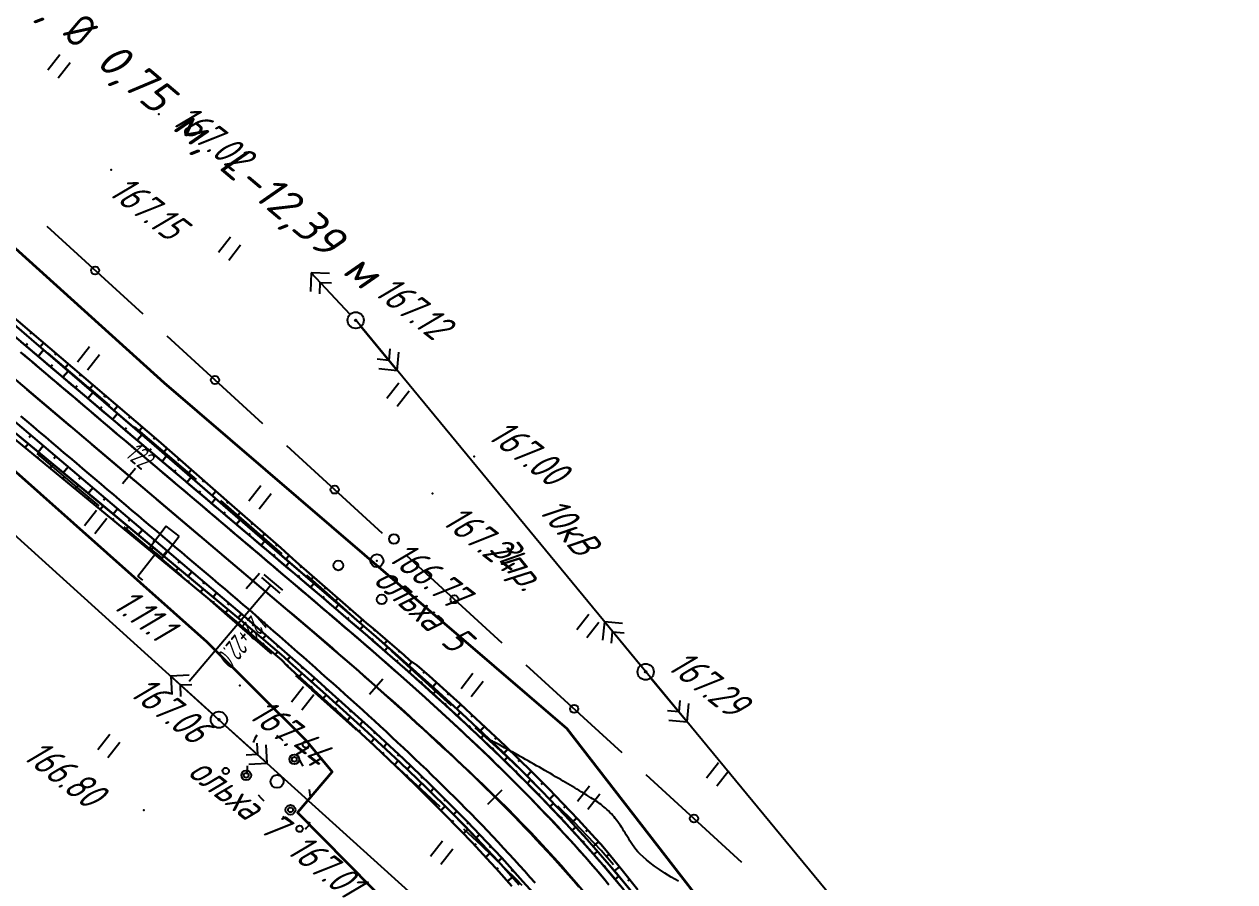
# Model space of a CAD drawing. Header units: millimetres. Extents: x -698 to 8131, y -704 to 4503.
# Drawn here: x 7765.1 to 7914.2, y 144.2 to 249.8 of the extents above; entities that cross this region are included whole.
import ezdxf
from ezdxf import colors
from ezdxf.entities.mleader import LeaderData, LeaderLine
from ezdxf.math import Vec2, Vec3

# ---------------------------------------------------------------- set-up
doc = ezdxf.new("R2010")
doc.units = ezdxf.units.MM
doc.linetypes.add('CONTI', pattern=[0])
doc.linetypes.add('DASHED', pattern=[0.75, 0.5, -0.25])
for name, color, linetype, lineweight in [('10', 1, 'Continuous', 35), ('КОПИЯ_ОСЬ_13_ОТКОСЫ', 7, 'Continuous', 30), ('КОПИЯ_ОСЬ_ГРАНИЦЫ_ПОЛОС', 7, 'Continuous', 30), ('ОСЬ_ВЕРХ_ПОКРЫТИЯ_ГРАНИЦЫ_ПОЛОС', 7, 'Continuous', 30), ('ОСЬ_ВЕРХ_ПОКРЫТИЯ_ОСЬ', 1, 'Continuous', 30)]:
    doc.layers.add(name, color=color, linetype=linetype, lineweight=lineweight)
for name, color, linetype in [('GOR_BDEFAULT', 212, 'CONTI'), ('NAD_MDEFAULT', 7, 'CONTI'), ('PI_OTDEFAULT', 172, 'CONTI'), ('PI_TTDEFAULT', 5, 'CONTI'), ('SIT_LDEFAULT', 7, 'CONTI'), ('USLZNDEFAULT', 7, 'CONTI'), ('Выноски', 250, 'Continuous'), ('ОСЬ_ВЕРХ_ПОКРЫТИЯ_ПИКЕТЫ', 1, 'Continuous'), ('ОСЬ_ВЕРХ_ПОКРЫТИЯ_РАЗБИВКА_КРИВ', 1, 'Continuous'), ('разметка', 7, 'Continuous')]:
    doc.layers.add(name, color=color, linetype=linetype)
doc.styles.add('eskd', font='isocpeui.ttf', dxfattribs={"width": 1.2})
doc.styles.get("Standard").update_dxf_attribs({"font": 'isocpeui.ttf'})
doc.styles.add('ГОСТ', font='isocpeui.ttf', dxfattribs={"height": 4})

# ---------------------------------------------------------------- blocks, each defined once
blk = doc.blocks.new('BL_2011')
at = {"color": 0}
for p, q in [((0, 0), (0, 2.4)), ((1.6, 0), (1.6, 2.4))]:
    blk.add_line(p, q, dxfattribs=at)
blk = doc.blocks.new('BL_2010')
at = {"color": 0}
for centre, radius in [((0, 5.78), 0.4), ((0, 3.46), 0.6), ((0, 3.46), 0.3), ((0, 0), 0.8), ((-3.46, -1.74), 0.6), ((-3.46, -1.74), 0.3), ((3.46, -1.74), 0.6), ((3.46, -1.74), 0.3), ((-5.78, -2.88), 0.4), ((5.78, -2.88), 0.4)]:
    blk.add_circle(centre, radius, dxfattribs=at)
blk = doc.blocks.new('BL_26')
at = {"color": 0}
for radius in [1, 0.1]:
    blk.add_circle((0, 0), radius, dxfattribs=at)
blk = doc.blocks.new('BL_15')
at = {"color": 0}
for p, q in [((1, 7), (-1, 7)), ((-1, 7), (-1, 3.6)), ((1, 3.6), (1, 7)), ((-1, 3.6), (0, 3.6)), ((0, 0), (0, 3.6)), ((0, 3.6), (1, 3.6)), ((0.8, 0), (0, 0))]:
    blk.add_line(p, q, dxfattribs=at)
blk = doc.blocks.new('BL_172')
at = {"color": 0}
for centre, radius in [((0, 3.4), 0.6), ((0, 0), 0.8), ((-3.4, -3.4), 0.6), ((3.4, -3.4), 0.6)]:
    blk.add_circle(centre, radius, dxfattribs=at)
blk = doc.blocks.new('*U54')
at = {"layer": 'КОПИЯ_ОСЬ_13_ОТКОСЫ'}
for points in [[(37.87, -33.58), (53.01, -46.64), (68.17, -59.69), (77.23, -67.56), (84.8, -74.09), (90.51, -78.99), (92.79, -80.96), (95.45, -83.27), (98.1, -85.59), (102.63, -89.62), (106, -92.69), (109.33, -95.82), (111.16, -97.58), (112.98, -99.37), (115.85, -102.26), (118.68, -105.22), (120.07, -106.72), (121.45, -108.24), (122.81, -109.78), (124.16, -111.33), (125.04, -112.37), (125.92, -113.42), (126.79, -114.48)], [(30.12, -26.32), (68.65, -59.13), (77.68, -67.03), (83.72, -72.28), (85.19, -73.64), (85.92, -74.32), (93.88, -81.23), (94.26, -81.56), (95.06, -82.18), (96.57, -83.51), (98.86, -85.49), (99.62, -86.16), (100.45, -86.74), (101.97, -88.08), (105, -90.78), (105.75, -91.47), (106.49, -92.16), (108.36, -93.88), (111.33, -96.68), (112.99, -98.27), (114.63, -99.88), (116.8, -102.06), (117.51, -102.8), (120.35, -105.77), (122.44, -108.04), (123.13, -108.81), (123.8, -109.59), (125.76, -111.99), (127.68, -114.42)], [(52.95, -45.76), (52.82, -45.92)], [(54.48, -47.06), (54.06, -47.55)], [(56, -48.36), (55.86, -48.52)], [(57.52, -49.65), (57.09, -50.16)], [(59.04, -50.95), (58.9, -51.12)], [(60.57, -52.25), (60.13, -52.76)], [(62.09, -53.54), (61.94, -53.72)], [(63.61, -54.84), (63.16, -55.37)], [(65.13, -56.14), (64.98, -56.32)], [(66.66, -57.43), (66.19, -57.98)], [(68.18, -58.73), (68.02, -58.91)], [(69.69, -60.04), (69.21, -60.59)], [(71.2, -61.36), (71.04, -61.54)], [(72.7, -62.67), (72.23, -63.21)], [(74.21, -63.99), (74.05, -64.17)], [(75.71, -65.31), (75.25, -65.84)], [(77.22, -66.62), (77.06, -66.8)], [(78.73, -67.94), (78.27, -68.46)], [(80.24, -69.25), (80.08, -69.42)], [(81.75, -70.56), (81.3, -71.07)], [(83.25, -71.87), (83.11, -72.04)], [(84.74, -73.22), (84.32, -73.67)], [(86.21, -74.57), (86.08, -74.72)], [(87.72, -75.88), (87.36, -76.29)], [(89.23, -77.19), (89.11, -77.33)], [(90.74, -78.5), (90.4, -78.89)], [(92.25, -79.81), (92.14, -79.94)], [(93.76, -81.12), (93.43, -81.51)], [(95.3, -82.4), (95.19, -82.53)], [(96.81, -83.71), (96.44, -84.14)], [(98.32, -85.02), (98.2, -85.16)], [(99.85, -86.31), (99.49, -86.82)], [(101.4, -87.57), (101.26, -87.73)], [(102.89, -88.9), (102.42, -89.43)], [(104.39, -90.23), (104.23, -90.41)], [(105.87, -91.58), (105.37, -92.11)], [(107.34, -92.93), (107.17, -93.11)], [(108.8, -94.29), (108.29, -94.84)], [(110.26, -95.67), (110.09, -95.85)], [(111.71, -97.04), (111.18, -97.6)], [(113.15, -98.43), (112.97, -98.61)], [(114.57, -99.83), (114.01, -100.4)], [(115.99, -101.25), (115.8, -101.44)], [(117.39, -102.67), (116.8, -103.25)], [(118.77, -104.12), (118.57, -104.31)], [(120.16, -105.56), (119.54, -106.15)], [(121.51, -107.03), (121.3, -107.22)], [(122.86, -108.51), (122.21, -109.1)], [(124.16, -110.03), (123.93, -110.22)], [(125.43, -111.58), (124.8, -112.09)], [(126.67, -113.14), (126.46, -113.31)]]:
    blk.add_lwpolyline(points, dxfattribs=at)
blk = doc.blocks.new('*U57')
at = {"layer": 'КОПИЯ_ОСЬ_13_ОТКОСЫ'}
for points in [[(77.34, -63.42), (92.75, -76.16), (109.68, -90.21), (114.99, -94.76), (115.71, -95.44), (118.32, -97.75), (120.55, -99.73), (125.32, -104.05), (129.29, -107.75), (132.49, -110.82), (135.63, -113.92), (137.17, -115.49), (138.7, -117.08), (141.38, -119.92), (143.98, -122.81)], [(76.92, -63.9), (101.65, -84.23), (109.36, -90.59), (113.17, -93.83), (114.67, -95.13), (115.37, -95.84), (118.69, -98.84), (121.99, -101.85), (123.44, -103.19), (126.15, -105.71), (128.83, -108.26), (129.54, -108.94), (131.82, -111.17), (134.08, -113.41), (137.15, -116.56), (137.82, -117.26), (138.16, -117.61), (140.47, -120.11), (141.12, -120.83), (143.05, -123.01)], [(83.09, -68.98), (83.48, -68.5)], [(84.64, -70.25), (84.77, -70.09)], [(86.18, -71.52), (86.57, -71.05)], [(87.73, -72.79), (87.86, -72.63)], [(89.27, -74.06), (89.65, -73.6)], [(90.82, -75.33), (90.94, -75.17)], [(92.36, -76.6), (92.73, -76.15)], [(93.91, -77.87), (94.03, -77.72)], [(95.45, -79.14), (95.81, -78.7)], [(97, -80.41), (97.12, -80.26)], [(98.54, -81.68), (98.89, -81.25)], [(100.09, -82.94), (100.2, -82.8)], [(101.63, -84.21), (101.97, -83.81)], [(103.18, -85.49), (103.29, -85.35)], [(104.72, -86.76), (105.05, -86.36)], [(106.26, -88.03), (106.37, -87.9)], [(107.81, -89.3), (108.13, -88.92)], [(109.35, -90.58), (109.46, -90.45)], [(110.87, -91.87), (111.19, -91.5)], [(112.39, -93.17), (112.5, -93.05)], [(113.91, -94.47), (114.23, -94.11)], [(115.37, -95.84), (115.49, -95.73)], [(116.86, -97.18), (117.22, -96.77)], [(118.34, -98.52), (118.46, -98.39)], [(119.82, -99.86), (120.21, -99.43)], [(121.3, -101.21), (121.43, -101.07)], [(122.77, -102.57), (123.18, -102.12)], [(124.24, -103.93), (124.37, -103.78)], [(125.7, -105.29), (126.14, -104.82)], [(127.15, -106.66), (127.3, -106.51)], [(128.6, -108.04), (129.07, -107.55)], [(130.04, -109.43), (130.2, -109.27)], [(131.47, -110.83), (131.97, -110.32)], [(132.9, -112.23), (133.06, -112.06)], [(134.31, -113.65), (134.83, -113.14)], [(135.71, -115.08), (135.88, -114.91)], [(137.1, -116.51), (137.65, -115.98)], [(138.48, -117.96), (138.67, -117.79)], [(139.84, -119.43), (140.41, -118.9)], [(141.19, -120.91), (141.38, -120.73)], [(142.51, -122.4), (143.13, -121.86)]]:
    blk.add_lwpolyline(points, dxfattribs=at)

msp = doc.modelspace()

# ---------------------------------------------------------------- linework, layer by layer
at = {"layer": '10'}
for points in [[(7384.5, 596.29), (7438.51, 545.9), (7502.4, 474.09), (7557.08, 408.21), (7599.64, 364.49), (7714.09, 267.32), (7782.33, 205.66), (7802.95, 187.96), (7827.05, 167.28), (7831.93, 163.09), (7846.05, 144.89), (7851.59, 137.76), (7868.69, 97.28), (7876.34, 79.15), (7881.94, 63.12), (7904.92, -2.65), (7913.74, -6.59), (7929.84, -50.89), (7929.84, -50.89), (7966.05, -166.92), (7964.87, -168.84), (7968.62, -174.87), (7974.57, -194.31), (7993.63, -264.5)], [(7904.92, -2.65), (7881.94, 63.12), (7876.34, 79.15), (7868.69, 97.28), (7851.59, 137.76), (7846.05, 144.89), (7831.93, 163.09), (7827.05, 167.28), (7802.95, 187.96), (7782.33, 205.66), (7714.09, 267.32), (7599.64, 364.49), (7557.08, 408.21), (7502.4, 474.09)], [(7534.82, 388.2), (7579.15, 342.64), (7668.38, 266.15), (7674.93, 273.95), (7730.44, 224.6), (7787.61, 173.77), (7799.79, 161.63), (7803.05, 157.73), (7798.76, 152.74), (7838.69, 112.27), (7838.69, 112.27), (7853.29, 72.48), (7860.17, 81.04), (7863.85, 70.86), (7884.48, 12.62)]]:
    msp.add_lwpolyline(points, dxfattribs=at)
at = {"layer": 'GOR_BDEFAULT', "color": 212, "elevation": 168, "flags": 128}
msp.add_lwpolyline([(7845.69, 144.26), (7844.81, 144.78), (7844.03, 145.27), (7843.35, 145.72), (7842.74, 146.14), (7842.21, 146.54), (7841.75, 146.91), (7841.35, 147.26), (7841, 147.59), (7840.71, 147.9), (7840.45, 148.19), (7840.23, 148.47), (7840.04, 148.74), (7839.87, 149), (7839.71, 149.25), (7839.57, 149.49), (7839.42, 149.74), (7839.27, 149.98), (7839.13, 150.22), (7838.98, 150.45), (7838.83, 150.68), (7838.68, 150.91), (7838.54, 151.14), (7838.38, 151.35), (7838.23, 151.57), (7838.08, 151.78), (7837.92, 151.98), (7837.76, 152.18), (7837.6, 152.37), (7837.43, 152.56), (7837.26, 152.74), (7837.09, 152.92), (7836.91, 153.08), (7836.73, 153.25), (7836.55, 153.4), (7836.36, 153.56), (7836.16, 153.71), (7835.96, 153.85), (7835.76, 154), (7835.55, 154.14), (7835.34, 154.28), (7835.12, 154.42), (7834.9, 154.56), (7834.67, 154.7), (7834.43, 154.85), (7834.2, 154.99), (7833.95, 155.14), (7833.7, 155.29), (7833.45, 155.45), (7833.18, 155.6), (7832.92, 155.76), (7832.64, 155.92), (7832.37, 156.09), (7832.08, 156.26), (7831.79, 156.43), (7831.49, 156.6), (7831.19, 156.78), (7830.88, 156.96), (7830.57, 157.14), (7830.25, 157.33), (7829.92, 157.52), (7829.59, 157.71), (7829.25, 157.91), (7828.9, 158.11), (7828.56, 158.3), (7828.21, 158.5), (7827.87, 158.7), (7827.53, 158.89), (7827.19, 159.09), (7826.85, 159.28), (7826.52, 159.46), (7826.2, 159.64), (7825.89, 159.82), (7825.59, 159.99), (7825.3, 160.15), (7825.02, 160.3), (7824.76, 160.45), (7824.51, 160.58), (7824.28, 160.71), (7824.06, 160.83), (7823.85, 160.94), (7823.66, 161.05), (7823.48, 161.14), (7823.31, 161.23), (7823.16, 161.31), (7823.01, 161.39), (7822.88, 161.45), (7822.77, 161.52), (7822.66, 161.57), (7822.56, 161.62), (7822.48, 161.66)], dxfattribs=at)
at = {"layer": 'PI_TTDEFAULT', "color": 5}
for p in [(7781.68, 238.76, 167.02), (7775.81, 231.91, 167.15), (7805.94, 213.37, 167.12), (7820.53, 196.57, 167), (7815.4, 192.03, 167.24), (7808.56, 183.75, 166.78), (7841.66, 170.06, 167.29), (7791.66, 168.38, 167.44), (7789.09, 164.16, 167.06), (7779.82, 153.02, 166.8), (7799.8, 150.75, 167.01)]:
    msp.add_point(p, dxfattribs=at)
at = {"layer": 'SIT_LDEFAULT', "color": 7}
for p, q in [((7779.74, 214.11), (7767.94, 224.91)), ((7800.46, 219.2), (7800.39, 216.93)), ((7805.25, 214.1), (7800.46, 219.2)), ((7802.72, 219.13), (7800.46, 219.2)), ((7801.51, 216.62), (7801.55, 218.03)), ((7801.55, 218.03), (7802.97, 217.99)), ((7841.66, 170.06), (7805.94, 213.37)), ((7806.58, 212.6), (7811.03, 207.2)), ((7794.5, 200.61), (7782.7, 211.41)), ((7773.02, 205.1), (7768.05, 209.33)), ((7810.15, 209.84), (7810.01, 208.43)), ((7811.03, 207.2), (7811.25, 209.45)), ((7810.01, 208.43), (7808.6, 208.57)), ((7808.78, 207.41), (7811.03, 207.2)), ((7775.67, 202.85), (7773.02, 205.11)), ((7789.09, 164.16), (7747.8, 201.5)), ((7779.45, 199.63), (7778.71, 200.26)), ((7785.79, 194.21), (7779.45, 199.61)), ((7766.66, 196.95), (7772.1, 192.37)), ((7809.25, 187.11), (7797.45, 197.91)), ((7786.31, 193.76), (7785.79, 194.21)), ((7772.1, 192.37), (7774.31, 190.5)), ((7791.88, 188.97), (7789.34, 191.15)), ((7777.36, 187.92), (7778.37, 187.07)), ((7796.9, 184.6), (7791.88, 188.97)), ((7778.37, 187.07), (7784.42, 181.92)), ((7824, 173.6), (7812.2, 184.4)), ((7802.78, 179.41), (7799.9, 181.95)), ((7784.42, 181.92), (7784.98, 181.43)), ((7807.36, 175.3), (7802.78, 179.41)), ((7788, 178.83), (7790.12, 177.01)), ((7790.12, 177.01), (7795.35, 172.43)), ((7836.57, 176.23), (7836.35, 173.98)), ((7841.02, 170.83), (7836.57, 176.23)), ((7838.82, 176.02), (7836.57, 176.23)), ((7837.45, 173.59), (7837.59, 175)), ((7837.59, 175), (7839, 174.86)), ((7795.35, 172.43), (7795.55, 172.26)), ((7813.2, 170.03), (7810.34, 172.62)), ((7817.73, 165.89), (7813.2, 170.03)), ((7838.75, 160.1), (7826.95, 170.9)), ((7877.97, 126.12), (7841.66, 170.06)), ((7785.42, 169.64), (7783.16, 169.53)), ((7788.35, 164.83), (7783.16, 169.53)), ((7783.16, 169.53), (7783.27, 167.27)), ((7784.34, 168.45), (7785.76, 168.52)), ((7798.54, 169.6), (7800.49, 167.87)), ((7842.3, 169.29), (7846.76, 163.89)), ((7784.41, 167.04), (7784.34, 168.45)), ((7800.48, 167.86), (7805.86, 163.05)), ((7845.87, 166.53), (7845.74, 165.13)), ((7846.76, 163.89), (7846.97, 166.15)), ((7844.28, 114.33), (7789.09, 164.16)), ((7845.74, 165.13), (7844.33, 165.26)), ((7844.5, 164.11), (7846.76, 163.89)), ((7789.83, 163.49), (7795.03, 158.8)), ((7805.86, 163.05), (7805.99, 162.93)), ((7823.8, 160.27), (7820.67, 163.18)), ((7793.51, 161.87), (7793.3, 161.36)), ((7793.76, 162.25), (7793.52, 161.86)), ((7793.77, 161.28), (7793.84, 159.87)), ((7795.03, 158.8), (7794.91, 161.06)), ((7796.7, 161.85), (7796.22, 162.22)), ((7796.99, 161.58), (7796.7, 161.85)), ((7793.84, 159.87), (7792.43, 159.8)), ((7808.95, 160.24), (7811.26, 158.14)), ((7827.96, 156.34), (7823.81, 160.28)), ((7792.56, 158.45), (7792.54, 157.47)), ((7792.56, 158.47), (7792.56, 158.45)), ((7792.77, 158.68), (7795.03, 158.8)), ((7799.1, 159.09), (7798.94, 159.31)), ((7799.45, 158.45), (7799.09, 159.09)), ((7811.27, 158.15), (7816.32, 153.49)), ((7853.51, 146.59), (7841.71, 157.39)), ((7800.36, 154.59), (7800.25, 155.58)), ((7793.92, 154.9), (7794.3, 154.49)), ((7794.3, 154.49), (7794.63, 154.19)), ((7796.93, 152.26), (7797.75, 151.69)), ((7832.81, 151.57), (7830.82, 153.53)), ((7799.8, 150.75), (7800.16, 151.14)), ((7800.16, 151.14), (7800.27, 151.59)), ((7819.23, 150.74), (7821.38, 148.71)), ((7836.18, 148.05), (7832.81, 151.57)), ((7821.39, 148.72), (7825.69, 144.53)), ((7837.7, 146.29), (7836.18, 148.05)), ((7825.69, 144.53), (7826.41, 143.78))]:
    msp.add_line(p, q, dxfattribs=at)
for centre in [(7773.84, 219.51), (7788.6, 206.01), (7803.35, 192.51), (7818.1, 179), (7832.85, 165.5), (7847.61, 151.99)]:
    msp.add_circle(centre, 0.5, dxfattribs=at)
at = {"layer": 'КОПИЯ_ОСЬ_13_ОТКОСЫ'}
for points in [[(7742, 229.97), (7801.96, 179.13), (7805.39, 176.2), (7807.68, 174.23), (7809.58, 172.58), (7812.04, 170.42), (7814.49, 168.24), (7818.23, 164.84), (7821.55, 161.72), (7823.39, 159.96), (7825.2, 158.19), (7828.07, 155.31), (7830.9, 152.37), (7832.29, 150.87), (7833.66, 149.36), (7835.03, 147.84), (7836.37, 146.3), (7837.26, 145.26), (7838.14, 144.21), (7839.01, 143.16)], [(7736.83, 223.87), (7792.2, 176.92), (7797.84, 171.99), (7800.82, 169.35), (7803.05, 167.37), (7807.83, 163.04), (7811.81, 159.33), (7815.01, 156.26), (7818.15, 153.15), (7819.7, 151.58), (7821.24, 149.99), (7823.92, 147.14), (7826.54, 144.24), (7827.82, 142.78)], [(7750.88, 224.05), (7766.02, 210.98), (7781.18, 197.94), (7790.24, 190.06), (7797.81, 183.53), (7803.51, 178.64), (7805.79, 176.67), (7808.45, 174.36), (7811.11, 172.04), (7815.64, 168.01), (7819.01, 164.93), (7822.34, 161.81), (7824.17, 160.04), (7825.99, 158.26), (7828.86, 155.36), (7831.68, 152.4), (7833.08, 150.9), (7834.45, 149.39), (7835.81, 147.85), (7837.16, 146.3), (7838.05, 145.26), (7838.93, 144.2), (7839.8, 143.14)], [(7765.3, 210.22), (7765.53, 210.49)], [(7766.82, 208.92), (7767.49, 209.71)], [(7768.35, 207.63), (7768.57, 207.89)], [(7769.87, 206.34), (7770.52, 207.1)], [(7771.4, 205.04), (7771.62, 205.3)], [(7772.93, 203.75), (7773.56, 204.49)], [(7759.44, 203.23), (7774.86, 190.48), (7791.79, 176.44), (7797.1, 171.89), (7797.82, 171.2), (7800.43, 168.9), (7802.66, 166.91), (7807.43, 162.59), (7811.4, 158.89), (7814.6, 155.83), (7817.74, 152.72), (7819.28, 151.15), (7820.81, 149.57), (7823.48, 146.73), (7826.09, 143.84)], [(7774.45, 202.46), (7774.66, 202.7)], [(7775.98, 201.16), (7776.59, 201.89)], [(7777.5, 199.87), (7777.71, 200.11)], [(7765.93, 199.2), (7765.7, 198.93)], [(7779.03, 198.58), (7779.62, 199.28)], [(7767.45, 197.91), (7766.81, 197.14)], [(7780.55, 197.28), (7780.75, 197.52)], [(7768.98, 196.61), (7768.76, 196.36)], [(7782.08, 195.99), (7782.65, 196.66)], [(7770.5, 195.32), (7769.89, 194.59)], [(7772.03, 194.03), (7771.82, 193.78)], [(7783.6, 194.7), (7783.79, 194.92)], [(7785.13, 193.4), (7785.67, 194.04)], [(7773.55, 192.73), (7772.97, 192.05)], [(7775.08, 191.44), (7774.89, 191.21)], [(7786.65, 192.11), (7786.83, 192.32)], [(7788.18, 190.82), (7788.69, 191.41)], [(7776.61, 190.15), (7776.05, 189.49)], [(7789.71, 189.52), (7789.87, 189.72)], [(7778.13, 188.85), (7777.95, 188.63)], [(7791.23, 188.23), (7791.71, 188.79)], [(7779.66, 187.56), (7779.13, 186.94)], [(7792.76, 186.94), (7792.92, 187.12)], [(7781.18, 186.27), (7781.01, 186.06)], [(7782.71, 184.97), (7782.21, 184.39)], [(7794.28, 185.64), (7794.74, 186.18)], [(7784.23, 183.68), (7784.07, 183.48)], [(7795.81, 184.35), (7795.96, 184.53)], [(7797.33, 183.06), (7797.77, 183.57)], [(7785.76, 182.38), (7785.29, 181.83)], [(7798.86, 181.76), (7799, 181.93)], [(7787.28, 181.09), (7787.13, 180.91)], [(7800.38, 180.47), (7800.8, 180.96)], [(7788.81, 179.8), (7788.37, 179.28)], [(7801.91, 179.18), (7802.05, 179.34)], [(7790.33, 178.51), (7790.19, 178.33)], [(7803.43, 177.88), (7803.84, 178.36)], [(7791.86, 177.21), (7791.45, 176.72)], [(7804.95, 176.58), (7805.09, 176.74)], [(7793.37, 175.9), (7793.23, 175.74)], [(7794.87, 174.58), (7794.48, 174.13)], [(7806.47, 175.27), (7806.87, 175.74)], [(7796.38, 173.26), (7796.25, 173.11)], [(7807.98, 173.97), (7808.11, 174.12)], [(7809.49, 172.65), (7809.88, 173.11)], [(7797.88, 171.95), (7797.5, 171.51)], [(7799.38, 170.62), (7799.25, 170.48)], [(7811, 171.34), (7811.13, 171.49)], [(7812.5, 170.01), (7812.89, 170.46)], [(7800.88, 169.3), (7800.48, 168.85)], [(7813.99, 168.68), (7814.12, 168.83)], [(7802.37, 167.97), (7802.24, 167.82)], [(7815.47, 167.34), (7815.88, 167.79)], [(7803.86, 166.63), (7803.46, 166.19)], [(7816.95, 166), (7817.09, 166.15)], [(7805.34, 165.29), (7805.21, 165.14)], [(7818.43, 164.65), (7818.84, 165.09)], [(7806.83, 163.95), (7806.42, 163.5)], [(7808.3, 162.6), (7808.17, 162.45)], [(7819.89, 163.28), (7820.03, 163.43)], [(7809.77, 161.23), (7809.36, 160.79)], [(7821.35, 161.91), (7821.76, 162.35)], [(7811.23, 159.87), (7811.09, 159.72)], [(7822.8, 160.53), (7822.93, 160.68)], [(7824.23, 159.14), (7824.65, 159.57)], [(7812.68, 158.49), (7812.27, 158.06)], [(7814.13, 157.11), (7813.99, 156.97)], [(7825.65, 157.74), (7825.8, 157.88)], [(7827.07, 156.32), (7827.49, 156.74)], [(7815.56, 155.72), (7815.14, 155.29)], [(7816.98, 154.31), (7816.84, 154.17)], [(7828.47, 154.89), (7828.61, 155.03)], [(7829.85, 153.45), (7830.29, 153.87)], [(7818.4, 152.9), (7817.98, 152.48)], [(7831.24, 152), (7831.38, 152.14)], [(7819.8, 151.48), (7819.66, 151.34)], [(7832.59, 150.54), (7833.04, 150.94)], [(7821.19, 150.04), (7820.76, 149.62)], [(7833.94, 149.06), (7834.09, 149.19)], [(7822.56, 148.58), (7822.42, 148.44)], [(7835.27, 147.56), (7835.72, 147.96)], [(7823.93, 147.12), (7823.49, 146.72)], [(7836.58, 146.05), (7836.73, 146.18)], [(7825.27, 145.64), (7825.13, 145.51)], [(7837.88, 144.53), (7838.34, 144.91)]]:
    msp.add_lwpolyline(points, dxfattribs=at)
at = {"layer": 'КОПИЯ_ОСЬ_ГРАНИЦЫ_ПОЛОС'}
for points in [[(7764.7, 210.73), (7765.46, 210.08), (7766.22, 209.44), (7766.98, 208.79), (7767.74, 208.15), (7768.5, 207.5), (7769.27, 206.86), (7770.03, 206.21), (7770.79, 205.56), (7771.55, 204.92), (7772.31, 204.27), (7773.07, 203.63), (7773.83, 202.98), (7774.6, 202.34), (7775.36, 201.69), (7776.12, 201.05), (7776.88, 200.4), (7777.64, 199.75), (7778.4, 199.11), (7779.16, 198.46), (7779.93, 197.82), (7780.69, 197.17), (7781.45, 196.53), (7782.21, 195.88), (7782.97, 195.24), (7783.73, 194.59), (7784.49, 193.94), (7785.26, 193.3), (7786.02, 192.65), (7786.78, 192.01), (7787.54, 191.36), (7788.3, 190.72), (7789.06, 190.07), (7789.83, 189.43), (7790.59, 188.78), (7791.35, 188.13), (7792.11, 187.49), (7792.87, 186.84), (7793.63, 186.2), (7794.39, 185.55), (7795.16, 184.91), (7795.92, 184.26), (7796.68, 183.61), (7797.44, 182.97), (7798.2, 182.32), (7798.96, 181.68), (7799.73, 181.03), (7800.49, 180.38), (7801.25, 179.74), (7802.01, 179.09), (7802.77, 178.44), (7803.54, 177.79), (7804.3, 177.14), (7805.06, 176.48), (7805.82, 175.83), (7806.58, 175.18), (7807.34, 174.52), (7808.1, 173.86), (7808.86, 173.2), (7809.62, 172.54), (7810.37, 171.88), (7811.13, 171.22), (7811.89, 170.55), (7812.64, 169.89), (7813.39, 169.22), (7814.14, 168.55), (7814.89, 167.87), (7815.64, 167.2), (7816.39, 166.52), (7817.14, 165.84), (7817.88, 165.16), (7818.62, 164.47), (7819.37, 163.78), (7820.1, 163.09), (7820.84, 162.4), (7821.58, 161.7), (7822.31, 161), (7823.04, 160.3), (7823.77, 159.6), (7824.49, 158.89), (7825.22, 158.18), (7825.94, 157.46), (7826.65, 156.74), (7827.37, 156.02), (7828.08, 155.3), (7828.79, 154.57), (7829.5, 153.84), (7830.2, 153.1), (7830.9, 152.36), (7831.6, 151.62), (7832.29, 150.87), (7832.98, 150.12), (7833.66, 149.36), (7834.34, 148.61), (7835.02, 147.84), (7835.7, 147.07), (7836.37, 146.3), (7837.03, 145.53), (7837.69, 144.75), (7838.35, 143.96)], [(7836.89, 144.15), (7836.23, 144.92), (7835.57, 145.7), (7834.9, 146.46), (7834.23, 147.23), (7833.56, 147.99), (7832.88, 148.74), (7832.19, 149.5), (7831.51, 150.24), (7830.82, 150.99), (7830.12, 151.73), (7829.42, 152.46), (7828.72, 153.2), (7828.02, 153.93), (7827.31, 154.65), (7826.6, 155.38), (7825.89, 156.1), (7825.17, 156.81), (7824.45, 157.52), (7823.73, 158.23), (7823.01, 158.94), (7822.28, 159.64), (7821.55, 160.34), (7820.82, 161.04), (7820.09, 161.73), (7819.35, 162.43), (7818.61, 163.12), (7817.87, 163.8), (7817.13, 164.49), (7816.39, 165.17), (7815.64, 165.85), (7814.9, 166.52), (7814.15, 167.2), (7813.4, 167.87), (7812.65, 168.54), (7811.9, 169.21), (7811.14, 169.88), (7810.39, 170.54), (7809.63, 171.2), (7808.87, 171.87), (7808.12, 172.52), (7807.36, 173.18), (7806.6, 173.84), (7805.84, 174.5), (7805.08, 175.15), (7804.32, 175.8), (7803.56, 176.46), (7802.79, 177.11), (7802.03, 177.76), (7801.27, 178.41), (7800.51, 179.06), (7799.74, 179.7), (7798.98, 180.35), (7798.22, 181), (7797.45, 181.65), (7796.69, 182.29), (7795.93, 182.94), (7795.17, 183.59), (7794.4, 184.23), (7793.64, 184.88), (7792.88, 185.53), (7792.12, 186.17), (7791.35, 186.82), (7790.59, 187.47), (7789.83, 188.11), (7789.07, 188.76), (7788.3, 189.4), (7787.54, 190.05), (7786.78, 190.7), (7786.02, 191.34), (7785.25, 191.99), (7784.49, 192.64), (7783.73, 193.28), (7782.96, 193.93), (7782.2, 194.58), (7781.44, 195.22), (7780.68, 195.87), (7779.91, 196.52), (7779.15, 197.16), (7778.39, 197.81), (7777.63, 198.46), (7776.86, 199.1), (7776.1, 199.75), (7775.34, 200.4), (7774.58, 201.04), (7773.81, 201.69), (7773.05, 202.33), (7772.29, 202.98), (7771.53, 203.63), (7770.76, 204.27), (7770, 204.92), (7769.24, 205.57), (7768.48, 206.21), (7767.71, 206.86), (7766.95, 207.51), (7766.19, 208.15), (7765.43, 208.8), (7764.66, 209.45)], [(7764.98, 209.18), (7765.74, 208.53), (7766.5, 207.89), (7767.26, 207.24), (7768.03, 206.59), (7768.79, 205.95), (7769.55, 205.3), (7770.31, 204.66), (7771.08, 204.01), (7771.84, 203.36), (7772.6, 202.72), (7773.36, 202.07), (7774.13, 201.42), (7774.89, 200.78), (7775.65, 200.13), (7776.41, 199.48), (7777.18, 198.84), (7777.94, 198.19), (7778.7, 197.55), (7779.46, 196.9), (7780.22, 196.25), (7780.99, 195.61), (7781.75, 194.96), (7782.51, 194.31), (7783.27, 193.67), (7784.04, 193.02), (7784.8, 192.38), (7785.56, 191.73), (7786.32, 191.08), (7787.09, 190.44), (7787.85, 189.79), (7788.61, 189.14), (7789.37, 188.5), (7790.14, 187.85), (7790.9, 187.2), (7791.66, 186.56), (7792.42, 185.91), (7793.19, 185.27), (7793.95, 184.62), (7794.71, 183.97), (7795.47, 183.33), (7796.23, 182.68), (7797, 182.03), (7797.76, 181.39), (7798.52, 180.74), (7799.28, 180.09), (7800.05, 179.45), (7800.81, 178.8), (7801.57, 178.15), (7802.34, 177.5), (7803.1, 176.85), (7803.86, 176.2), (7804.62, 175.54), (7805.38, 174.89), (7806.14, 174.23), (7806.9, 173.58), (7807.66, 172.92), (7808.42, 172.26), (7809.18, 171.6), (7809.93, 170.94), (7810.69, 170.28), (7811.44, 169.61), (7812.19, 168.94), (7812.95, 168.28), (7813.7, 167.6), (7814.45, 166.93), (7815.19, 166.26), (7815.94, 165.58), (7816.68, 164.9), (7817.43, 164.22), (7818.17, 163.53), (7818.91, 162.84), (7819.64, 162.15), (7820.38, 161.46), (7821.11, 160.77), (7821.84, 160.07), (7822.57, 159.37), (7823.29, 158.66), (7824.02, 157.95), (7824.74, 157.24), (7825.45, 156.53), (7826.17, 155.81), (7826.88, 155.09), (7827.59, 154.37), (7828.3, 153.64), (7829, 152.91), (7829.7, 152.18), (7830.39, 151.44), (7831.09, 150.7), (7831.77, 149.95), (7832.46, 149.2), (7833.14, 148.45), (7833.82, 147.69), (7834.49, 146.93), (7835.16, 146.17), (7835.83, 145.4), (7836.49, 144.62), (7837.14, 143.84)]]:
    msp.add_lwpolyline(points, dxfattribs=at)
at = {"layer": 'ОСЬ_ВЕРХ_ПОКРЫТИЯ_ГРАНИЦЫ_ПОЛОС'}
for points in [[(7736.83, 223.87), (7792.2, 176.92), (7797.84, 171.99), (7800.82, 169.35), (7803.05, 167.37), (7807.83, 163.04), (7811.81, 159.33), (7815.01, 156.26), (7818.15, 153.15), (7819.7, 151.58), (7821.24, 149.99), (7823.92, 147.14), (7826.54, 144.24), (7827.82, 142.78)], [(7764.86, 210.59), (7765.62, 209.95), (7766.38, 209.3), (7767.14, 208.65), (7767.91, 208.01), (7768.67, 207.36), (7769.43, 206.72), (7770.19, 206.07), (7770.95, 205.42), (7771.72, 204.78), (7772.48, 204.13), (7773.24, 203.49), (7774, 202.84), (7774.76, 202.19), (7775.53, 201.55), (7776.29, 200.9), (7777.05, 200.26), (7777.81, 199.61), (7778.57, 198.96), (7779.34, 198.32), (7780.1, 197.67), (7780.86, 197.03), (7781.62, 196.38), (7782.38, 195.73), (7783.15, 195.09), (7783.91, 194.44), (7784.67, 193.8), (7785.43, 193.15), (7786.19, 192.5), (7786.96, 191.86), (7787.72, 191.21), (7788.48, 190.57), (7789.24, 189.92), (7790, 189.27), (7790.77, 188.63), (7791.53, 187.98), (7792.29, 187.34), (7793.05, 186.69), (7793.81, 186.04), (7794.58, 185.4), (7795.34, 184.75), (7796.1, 184.11), (7796.86, 183.46), (7797.62, 182.81), (7798.39, 182.17), (7799.15, 181.52), (7799.91, 180.87), (7800.67, 180.23), (7801.44, 179.58), (7802.2, 178.93), (7802.96, 178.28), (7803.72, 177.63), (7804.49, 176.98), (7805.25, 176.32), (7806.01, 175.67), (7806.77, 175.01), (7807.53, 174.36), (7808.29, 173.7), (7809.05, 173.04), (7809.81, 172.38), (7810.56, 171.72), (7811.32, 171.05), (7812.08, 170.39), (7812.83, 169.72), (7813.58, 169.05), (7814.34, 168.37), (7815.09, 167.7), (7815.83, 167.02), (7816.58, 166.34), (7817.33, 165.66), (7818.07, 164.98), (7818.82, 164.29), (7819.56, 163.6), (7820.3, 162.91), (7821.03, 162.22), (7821.77, 161.52), (7822.5, 160.82), (7823.23, 160.12), (7823.96, 159.41), (7824.68, 158.7), (7825.41, 157.99), (7826.13, 157.27), (7826.84, 156.55), (7827.56, 155.83), (7828.27, 155.1), (7828.98, 154.37), (7829.69, 153.64), (7830.39, 152.9), (7831.09, 152.16), (7831.78, 151.42), (7832.48, 150.67), (7833.16, 149.92), (7833.85, 149.16), (7834.53, 148.4), (7835.21, 147.63), (7835.88, 146.86), (7836.55, 146.09), (7837.21, 145.31), (7837.87, 144.53), (7838.53, 143.75)], [(7828.04, 144.05), (7827.4, 144.77), (7826.76, 145.49), (7826.12, 146.21), (7825.47, 146.93), (7824.82, 147.64), (7824.16, 148.35), (7823.5, 149.06), (7822.84, 149.76), (7822.17, 150.46), (7821.5, 151.16), (7820.83, 151.86), (7820.15, 152.55), (7819.47, 153.24), (7818.79, 153.93), (7818.11, 154.62), (7817.42, 155.3), (7816.73, 155.98), (7816.03, 156.66), (7815.33, 157.34), (7814.64, 158.02), (7813.93, 158.69), (7813.23, 159.36), (7812.52, 160.03), (7811.81, 160.7), (7811.1, 161.37), (7810.39, 162.03), (7809.68, 162.7), (7808.96, 163.36), (7808.24, 164.02), (7807.52, 164.68), (7806.8, 165.33), (7806.07, 165.99), (7805.35, 166.65), (7804.62, 167.3), (7803.89, 167.95), (7803.16, 168.61), (7802.43, 169.26), (7801.7, 169.91), (7800.97, 170.56), (7800.23, 171.21), (7799.5, 171.86), (7798.76, 172.5), (7798.03, 173.15), (7797.29, 173.8), (7796.55, 174.45), (7795.81, 175.09), (7795.07, 175.74), (7794.33, 176.39), (7793.59, 177.04), (7792.85, 177.68), (7792.09, 178.33), (7791.33, 178.97), (7790.57, 179.62), (7789.8, 180.27), (7789.04, 180.91), (7788.28, 181.56), (7787.52, 182.2), (7786.76, 182.85), (7786, 183.49), (7785.23, 184.14), (7784.47, 184.79), (7783.71, 185.43), (7782.95, 186.08), (7782.19, 186.72), (7781.43, 187.37), (7780.66, 188.01), (7779.9, 188.66), (7779.14, 189.31), (7778.38, 189.95), (7777.62, 190.6), (7776.86, 191.24), (7776.09, 191.89), (7775.33, 192.53), (7774.57, 193.18), (7773.81, 193.83), (7773.05, 194.47), (7772.29, 195.12), (7771.53, 195.76), (7770.76, 196.41), (7770, 197.05), (7769.24, 197.7), (7768.48, 198.35), (7767.72, 198.99), (7766.96, 199.64), (7766.19, 200.28), (7765.43, 200.93), (7764.67, 201.57)]]:
    msp.add_lwpolyline(points, dxfattribs=at)
at = {"layer": 'ОСЬ_ВЕРХ_ПОКРЫТИЯ_ОСЬ'}
msp.add_lwpolyline([(7621.62, 326.79), (7794.81, 179.95), (7794.81, 179.95), (7797.81, 177.41), (7800.81, 174.86), (7803.05, 172.94), (7804.54, 171.65), (7806.03, 170.37), (7807.51, 169.07), (7808.99, 167.78), (7809.73, 167.12), (7810.46, 166.47), (7811.2, 165.82), (7811.93, 165.16), (7812.66, 164.5), (7813.39, 163.84), (7814.12, 163.18), (7814.84, 162.52), (7815.57, 161.85), (7816.29, 161.18), (7817.01, 160.51), (7817.72, 159.84), (7818.44, 159.16), (7819.15, 158.49), (7819.86, 157.81), (7820.57, 157.12), (7821.28, 156.44), (7821.98, 155.75), (7822.68, 155.06), (7823.38, 154.36), (7824.07, 153.67), (7824.76, 152.97), (7825.45, 152.27), (7826.14, 151.56), (7826.82, 150.85), (7827.5, 150.14), (7828.17, 149.42), (7828.84, 148.7), (7829.51, 147.98), (7830.17, 147.26), (7830.84, 146.53), (7831.49, 145.8), (7832.14, 145.06), (7832.79, 144.32), (7833.44, 143.58)], dxfattribs=at)
at = {"layer": 'ОСЬ_ВЕРХ_ПОКРЫТИЯ_ПИКЕТЫ'}
for p, q in [((7777.2, 193.25), (7778.82, 195.15)), ((7777.2, 193.25), (7778.82, 195.15)), ((7792.46, 180.31), (7794.07, 182.22)), ((7807.62, 167.31), (7809.28, 169.19)), ((7822.22, 153.75), (7823.98, 155.53))]:
    msp.add_line(p, q, dxfattribs=at)
at = {"layer": 'ОСЬ_ВЕРХ_ПОКРЫТИЯ_РАЗБИВКА_КРИВ'}
for p, q in [((7794.64, 182.07), (7796.93, 180.13)), ((7794.32, 181.69), (7796.6, 179.75)), ((7794.81, 179.95), (7795.46, 180.72)), ((7794.81, 179.95), (7785.44, 168.89))]:
    msp.add_line(p, q, dxfattribs=at)
at = {"layer": 'разметка', "linetype": 'DASHED', "lineweight": 30, "ltscale": 14}
msp.add_lwpolyline([(7794.81, 179.95), (7718.54, 244.62)], dxfattribs=at)
at = {"layer": 'разметка', "lineweight": 30, "ltscale": 7}
msp.add_lwpolyline([(7794.81, 179.95, -0.016421), (7820.57, 157.12, -0.069268), (7848.61, 122.63, -0.03752), (7862.04, 95.29, -0.011737), (7872.34, 67.64), (7884.89, 32.27), (7923.16, -75.63, -0.007544), (7942.47, -132.8, -0.000894), (7950.12, -156.78, -0.015332), (7984.14, -278.58, -0.007602), (7992.13, -312, -0.040426), (7994.93, -333.11)], format="xyb", dxfattribs=at)

# ---------------------------------------------------------------- block references
at = {"layer": 'USLZNDEFAULT', "color": 7, "rotation": 322.0000000000001}
for name, p in [('BL_2011', (7768.03, 244.2)), ('BL_2011', (7789.03, 221.76)), ('BL_26', (7805.94, 213.37)), ('BL_2011', (7771.66, 208.26)), ('BL_2011', (7809.78, 203.76)), ('BL_2011', (7792.78, 191.13)), ('BL_2011', (7772.53, 188.1)), ('BL_15', (7779.09, 181.86)), ('BL_172', (7808.56, 183.75)), ('BL_2011', (7833.16, 175.26)), ('BL_26', (7841.66, 170.06)), ('BL_2011', (7818.91, 168.01)), ('BL_2011', (7798.03, 166.35)), ('BL_26', (7789.09, 164.16)), ('BL_2010', (7796.25, 156.56)), ('BL_2011', (7774.16, 160.48)), ('BL_2011', (7849.16, 157.01)), ('BL_2011', (7833.28, 154.13)), ('BL_2011', (7815.16, 147.35))]:
    msp.add_blockref(name, p, dxfattribs=at)
at = {"layer": 'КОПИЯ_ОСЬ_13_ОТКОСЫ'}
for name, p in [('*U57', (7682.11, 266.65)), ('*U54', (7713, 257.63))]:
    msp.add_blockref(name, p, dxfattribs=at)

# ---------------------------------------------------------------- texts
at = {"layer": 'NAD_MDEFAULT', "color": 7, "style": 'eskd', "oblique": 10, "width": 0.8}
for s, rotation, p in [('10кВ', 310, (7828.34, 189.88)), ('3пр.', 309, (7822.29, 185.15)), ('ольха 5', 318, (7807.96, 181.15)), ('1.11.1', 322, (7775.82, 178.05)), ('ольха 7', 322, (7785.07, 157.43))]:
    msp.add_text(s, height=3.5, rotation=rotation, dxfattribs=at).set_placement(p)
at = {"layer": 'PI_OTDEFAULT', "color": 172, "style": 'eskd', "oblique": 10, "width": 0.8}
for s, p in [('167.02', (7783.07, 237.7)), ('167.15', (7775.3, 228.95)), ('167.12', (7808.03, 216.61)), ('167.00', (7822.02, 198.91)), ('167.24', (7816.39, 188.37)), ('166.77', (7809.75, 183.89)), ('167.29', (7844.15, 170.5)), ('167.06', (7777.92, 167.24)), ('167.44', (7792.55, 164.52)), ('166.80', (7764.75, 159.46, 264.5)), ('167.01', (7797.23, 147.83))]:
    msp.add_text(s, height=3.5, rotation=322, dxfattribs=at).set_placement(p)
at = {"layer": 'ОСЬ_ВЕРХ_ПОКРЫТИЯ_ПИКЕТЫ', "width": 0.6}
msp.add_text('122', height=2.5, rotation=319.7081, dxfattribs=at).set_placement((7777.45, 196.64))
at = {"layer": 'ОСЬ_ВЕРХ_ПОКРЫТИЯ_РАЗБИВКА_КРИВ', "width": 0.6}
msp.add_text('122+22.0', height=2.5, rotation=229.7081, dxfattribs=at).set_placement((7793.58, 177.72))

# ---------------------------------------------------------------- leaders
at = {"layer": 'Выноски', "linetype": 'Continuous'}
ml = msp.add_multileader_mtext('Standard', dxfattribs=at)
ml.set_content('Ж/б труба, {\\Fgost|c204;%%C} 0,75 м, L-12,39 м', color=256, style='ГОСТ')
ml.set_leader_properties()
ml.build(insert=Vec2(0, 0))
ml.multileader.update_dxf_attribs({"text_left_attachment_type": 5, "text_right_attachment_type": 5, "dogleg_length": 0, "arrow_head_size": 0.18})
ctx = ml.context
ctx.base_point, ctx.arrow_head_size, ctx.landing_gap_size, ctx.plane_origin, ctx.plane_x_axis, ctx.plane_y_axis = Vec3(7745.73, 266.46), 0.18, 0, Vec3(7782.07, 167.51), Vec3(0.763409, -0.645915), Vec3(0.645915, 0.763409)
ctx.left_attachment, ctx.right_attachment = 5, 5
notes = []
notes.append((ctx, [(1, (1, 1, 0), (7745.73, 266.46), (0.99329, -0.11565), 0, [(0, [(7707.81, 253.71)], 0, [])])]))
ctx.mtext.insert, ctx.mtext.text_direction, ctx.mtext.rotation, ctx.mtext.flow_direction = Vec3(7749.41, 270.81), Vec3(0.763409, -0.645915), 5.580963, 5
for ctx, leaders in notes:
    for number, flags, end, landing, length, lines in leaders:
        leader = LeaderData()
        leader.index, (leader.has_last_leader_line, leader.has_dogleg_vector, leader.attachment_direction) = number, flags
        leader.last_leader_point, leader.dogleg_vector, leader.dogleg_length = Vec3(end), Vec3(landing), length
        for number, points, colour, breaks in lines:
            line = LeaderLine()
            line.index, line.vertices, line.color, line.breaks = number, Vec3.list(points), colors.encode_raw_color(colour), breaks
            leader.lines.append(line)
        ctx.leaders.append(leader)

doc.saveas('drawing.dxf')
